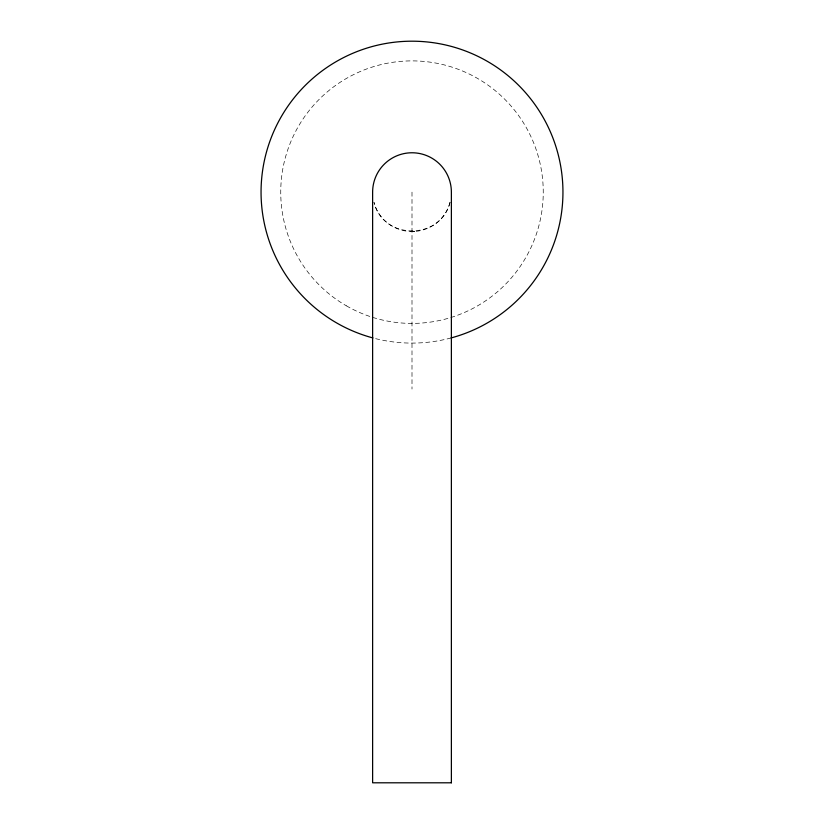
<?xml version="1.0" encoding="UTF-8"?>
<svg xmlns="http://www.w3.org/2000/svg" width="824" height="824" viewBox="0 0 824 824"><rect width="100%" height="100%" fill="white"/><g stroke="black" fill="none" stroke-linecap="round" stroke-linejoin="round"><path stroke-width="0.62" stroke-dasharray="4.12 3.09" d="M412 192.147L412 389.031M451.068 337.943A150.947 150.947 0 0 1 374.148 338.273M450.038 202.333C440.861 240.381 383.139 240.381 373.962 202.333A39.377 39.377 0 0 0 450.038 202.333M414.554 231.523L409.446 231.523L414.554 231.523M346.368 305.817A131.253 131.253 0 0 0 543.253 192.147A131.253 131.253 0 0 0 346.368 78.476A131.253 131.253 0 0 0 346.368 305.817"/><path stroke-width="1.24" d="M372.932 337.943A150.947 150.947 0 0 1 288.349 105.565A150.947 150.947 0 0 1 535.651 105.565A150.947 150.947 0 0 1 451.068 337.943M451.377 782.8L372.623 782.8L372.623 192.147A39.377 39.377 0 0 1 412 152.77A39.377 39.377 0 0 1 451.377 192.147L451.377 782.8"/></g></svg>
